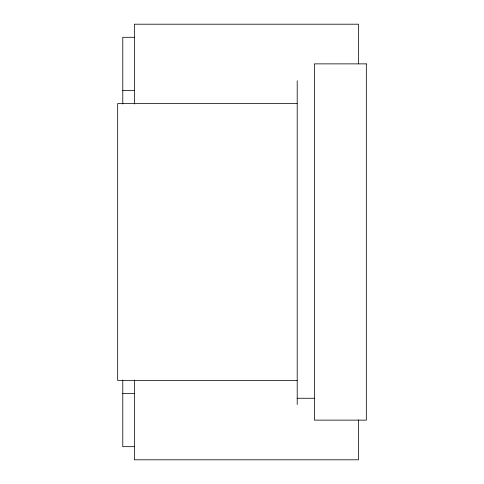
<?xml version="1.0" encoding="UTF-8"?>
<svg xmlns="http://www.w3.org/2000/svg" width="484" height="484" viewBox="0 0 484 484"><rect width="100%" height="100%" fill="white"/><g stroke="black" fill="none" stroke-linecap="round" stroke-linejoin="round"><path stroke-width="0.73" d="M134.377 37.304L122.779 37.304L122.779 104.024M122.779 90.435L134.377 90.435M297.049 103.534L117.672 103.534L117.672 380.466L297.049 380.466M122.779 393.565L134.377 393.565M297.206 398.265L314.37 398.265M134.377 446.671L122.779 446.671L122.779 379.976M358.438 63.9L358.438 24.2L134.377 24.2L134.377 104.024M358.438 419.852L358.438 459.8L134.377 459.8L134.377 379.976M297.206 80.755L297.206 404.557M366.327 63.87L314.37 63.87L314.37 420.13L366.327 420.13L366.327 63.87"/></g></svg>
